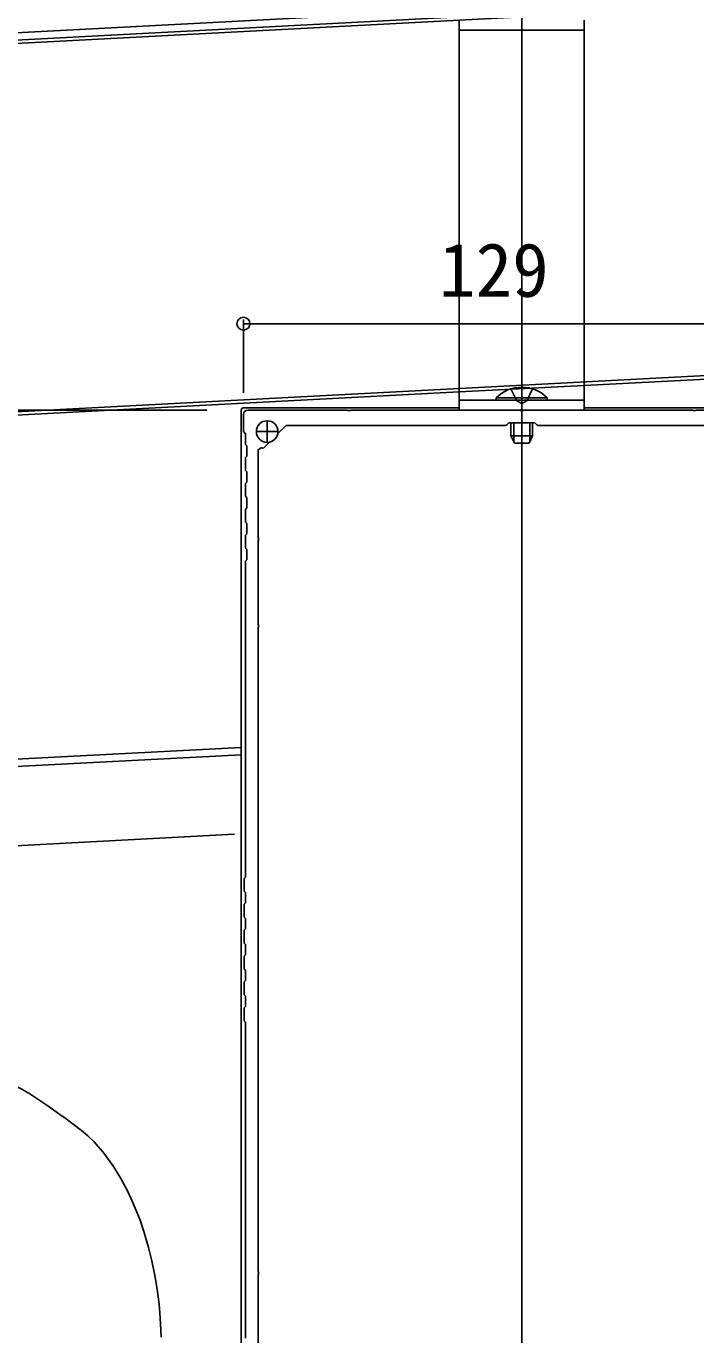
# Model space of a CAD drawing. Units: millimetres, scale not verified. Extents: x -875 to 875, y -1300 to 1294.
# Drawn here: x -435.5 to -280.3, y -702.6 to -399.5 of the extents above; entities that cross this region are included whole.
import ezdxf
from ezdxf.enums import TextEntityAlignment as Align

# ---------------------------------------------------------------- set-up
doc = ezdxf.new("R2010")
doc.units = ezdxf.units.MM
doc.header["$LTSCALE"] = 8
for name, color, linetype in [('0-3_YKK_11', 7, 'Continuous'), ('0-5_YKK_12', 2, 'Continuous'), ('0-6_YKK_13', 4, 'Continuous'), ('0-7_YKK_D', 6, 'Continuous')]:
    doc.layers.add(name, color=color, linetype=linetype)
doc.styles.add('ＭＳ ゴシック', font='')
doc.styles.get('ＭＳ ゴシック').set_extended_font_data('MS Gothic')

msp = doc.modelspace()

# ---------------------------------------------------------------- linework, layer by layer
at = {"layer": '0-3_YKK_11'}
for p, q in [((-379.627, -490.887), (-379.627, -495.887)), ((-382.127, -493.387), (-377.127, -493.387))]:
    msp.add_line(p, q, dxfattribs=at)
for points in [[(-384.627, -606.187), (-384.927, -605.887), (-384.927, -602.887), (-384.627, -602.587), (-384.627, -600.187), (-384.927, -599.887), (-384.927, -596.887), (-384.627, -596.587), (-384.627, -523.387), (-384.327, -523.087), (-384.327, -520.687), (-384.627, -520.387), (-384.627, -517.387), (-384.327, -517.087), (-384.327, -514.687), (-384.627, -514.387), (-384.627, -511.387), (-384.327, -511.087), (-384.327, -508.687), (-384.627, -508.387), (-384.627, -505.387), (-384.327, -505.087), (-384.327, -502.687), (-384.627, -502.387), (-384.627, -499.387), (-384.327, -499.087), (-384.327, -496.687), (-384.627, -496.387), (-384.627, -493.887), (-385.127, -493.387), (-385.127, -489.387)], [(-384.127, -488.387), (-361.085, -488.387), (-360.902, -488.507), (-360.352, -488.507), (-360.169, -488.387), (-321.085, -488.387), (-320.902, -488.507), (-320.352, -488.507), (-320.169, -488.387), (-281.085, -488.387), (-280.902, -488.507), (-280.352, -488.507), (-280.169, -488.387), (-257.127, -488.387)], [(-324.641, -491.987), (-375.257, -491.987), (-377.046, -493.776)], [(-317.32, -491.694), (-317.627, -491.387), (-323.627, -491.387), (-323.934, -491.694)], [(-264.208, -493.776), (-265.997, -491.987), (-316.613, -491.987)], [(-381.049, -497.126), (-381.727, -497.593), (-381.727, -517.987), (-381.607, -518.227), (-381.607, -518.547), (-381.727, -518.787), (-381.727, -537.987), (-381.607, -538.227), (-381.607, -538.547), (-381.727, -538.787), (-381.727, -687.987), (-381.607, -688.227), (-381.607, -688.547), (-381.727, -688.787), (-381.727, -707.987), (-381.607, -708.227), (-381.607, -708.547), (-381.727, -708.787), (-381.727, -729.387)], [(-379.238, -495.968), (-380.428, -497.158), (-380.722, -497.235)], [(-384.627, -703.387), (-384.627, -630.187), (-384.927, -629.887), (-384.927, -626.887), (-384.627, -626.587), (-384.627, -624.187), (-384.927, -623.887), (-384.927, -620.887), (-384.627, -620.587), (-384.627, -618.187), (-384.927, -617.887), (-384.927, -614.887), (-384.627, -614.587), (-384.627, -612.187), (-384.927, -611.887), (-384.927, -608.887), (-384.627, -608.587), (-384.627, -606.187)]]:
    msp.add_lwpolyline(points, dxfattribs=at)
for centre, radius, start, end in [((-384.127, -489.387), 1, 90.00001, 179.99999), ((-324.641, -490.987), 1, 269.99998, 314.99997), ((-316.613, -490.987), 1, 225, 269.99999), ((-379.627, -493.387), 4, 249.17248, 254.10989)]:
    msp.add_arc(centre, radius, start, end, dxfattribs=at)
at = {"layer": '0-5_YKK_12'}
for p, q in [((-320.627, -1142.352), (-320.627, -338.387)), ((-572.481, -408.023), (-334.859, -395.57)), ((-492.548, -572.165), (-385.627, -566.561)), ((-492.459, -573.862), (-385.627, -568.264)), ((-497.126, -592.432), (-387.179, -586.67))]:
    msp.add_line(p, q, dxfattribs=at)
at = {"layer": '0-6_YKK_13'}
for p, q in [((556.846, -350.54), (-572.392, -409.721)), ((-572.35, -410.52), (556.888, -351.339)), ((-335.127, -398.087), (-335.127, -488.387)), ((-306.127, -488.387), (-306.127, -398.087)), ((-306.127, -400.387), (-335.127, -400.387)), ((561.347, -436.422), (-567.891, -495.603)), ((522.373, -439.266), (-306.127, -482.686)), ((-320.627, -478.087), (-320.627, -501.087)), ((-335.127, -484.205), (-567.849, -496.402)), ((-306.127, -482.686), (-335.127, -484.205)), ((-385.127, -487.887), (-335.127, -487.887)), ((-335.127, -486.087), (-306.127, -486.087)), ((-314.727, -486.087), (-326.527, -486.087)), ((-314.727, -485.578), (-314.727, -486.087)), ((-306.127, -487.887), (-256.127, -487.887)), ((-385.627, -488.387), (-385.627, -738.387)), ((-335.127, -488.387), (-306.127, -488.387)), ((-323.127, -491.387), (-323.127, -494.387)), ((-322.473, -491.387), (-322.473, -495.778)), ((-318.781, -491.387), (-318.781, -495.778)), ((-322.327, -496.087), (-323.127, -494.387)), ((-318.927, -496.087), (-322.327, -496.087)), ((-318.927, -496.087), (-318.127, -494.387))]:
    msp.add_line(p, q, dxfattribs=at)
for points in [[(-323.127, -483.476), (-321.772, -486.254), (-320.627, -486.863)], [(-318.127, -483.476), (-319.482, -486.254), (-320.627, -486.863)], [(-314.727, -485.578), (-326.527, -485.578), (-326.527, -486.087)], [(-318.127, -491.387), (-318.127, -494.387), (-323.127, -494.387)], [(-434.644, -646.809), (-432.534, -648.19), (-430.666, -649.463), (-429.04, -650.613), (-427.646, -651.606), (-426.235, -652.614), (-424.548, -653.843), (-422.663, -655.264), (-421.16, -656.546), (-419.72, -657.959), (-417.38, -660.65), (-415.244, -663.612), (-413.519, -666.434), (-412.092, -669.118), (-411.196, -670.992), (-410.186, -673.303), (-409.092, -676.077), (-408.107, -678.908), (-407.117, -682.369), (-406.344, -685.528), (-405.648, -688.907), (-405.117, -692.095), (-404.69, -695.503), (-404.42, -698.7), (-404.28, -701.525), (-404.22, -703.151)]]:
    msp.add_lwpolyline(points, dxfattribs=at)
msp.add_circle((-379.627, -493.387), 2.5, dxfattribs=at)
for centre, radius, start, end in [((-320.627, -491.32), 8.232, 44.2189, 135.7811), ((-385.127, -488.387), 0.5, 90, 180), ((-449.177, -669.442), 26.896, 57.27516, 93.3931)]:
    msp.add_arc(centre, radius, start, end, dxfattribs=at)
at = {"layer": '0-7_YKK_D'}
for p, q in [((-385.127, -484.387), (-385.127, -467.387)), ((-256.127, -468.387), (-385.127, -468.387)), ((-393.627, -488.387), (-541.627, -488.387))]:
    msp.add_line(p, q, dxfattribs=at)
msp.add_circle((-385.127, -468.387), 1.5, dxfattribs=at)

# ---------------------------------------------------------------- texts
at = {"layer": '0-7_YKK_D', "style": 'ＭＳ ゴシック'}
msp.add_text('129', height=12.46, dxfattribs=at).set_placement((-339.8, -465.887), align=Align.BOTTOM_LEFT)

doc.saveas('drawing.dxf')
